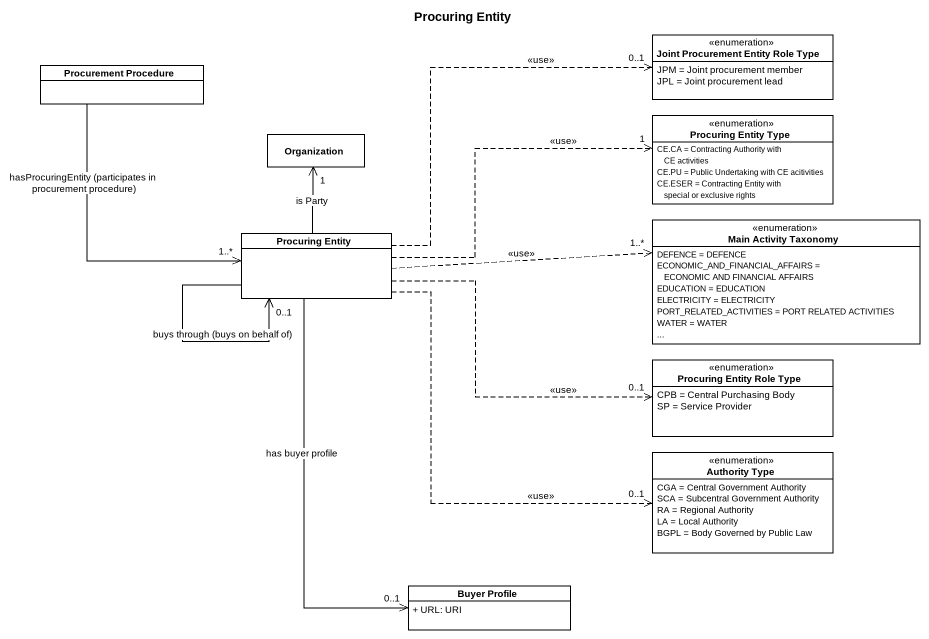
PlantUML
@startuml
title Procuring Entity
hide circle
hide empty members
skinparam classAttributeIconSize 0
enum "Joint Procurement Entity Role Type" as Joint_Procurement_Entity {
  JPM = Joint procurement member
  JPL = Joint procurement lead
}
class "Procurement Procedure" as Procurement_Procedure
enum "Procuring Entity Type" as Procuring_Entity_Type {
  CE.CA = Contracting Authority with CE activities
  CE.PU = Public Undertaking with CE acitivities
  CE.ESER = Contracting Entity with special or exclusive rights
}
class Organization
class "Procuring Entity" as Procuring_Entity
enum "Main Activity Taxonomy" as Main_Activity_Taxonomy {
  DEFENCE = DEFENCE
  ECONOMIC_AND_FINANCIAL_AFFAIRS = ECONOMIC AND FINANCIAL AFFAIRS
  EDUCATION = EDUCATION
  ELECTRICITY = ELECTRICITY
  PORT_RELATED_ACTIVITIES = PORT RELATED ACTIVITIES
  WATER = WATER
  ~...
}
enum "Procuring Entity Role Type" as Procuring_Entity_Role_Type {
  CPB = Central Purchasing Body
  SP = Service Provider
}
enum "Authority Type" as Authority_Type {
  CGA = Central Government Authority
  SCA = Subcentral Government Authority
  RA = Regional Authority
  LA = Local Authority
  BGPL = Body Governed by Public Law
}
class "Buyer Profile" as Buyer_Profile {
  + URL: URI
}
Procurement_Procedure --> "1..*" Procuring_Entity : hasProcuringEntity (participates in procurement procedure)
Procuring_Entity .right.> "0..1" Joint_Procurement_Entity : <<use>>
Procuring_Entity .right.> "1" Procuring_Entity_Type : <<use>>
Procuring_Entity -up-> "1" Organization : is Party
Procuring_Entity --> "0..1" Procuring_Entity : buys through (buys on behalf of)
Procuring_Entity .right.> "1..*" Main_Activity_Taxonomy : <<use>>
Procuring_Entity .right.> "0..1" Procuring_Entity_Role_Type : <<use>>
Procuring_Entity .right.> "0..1" Authority_Type : <<use>>
Procuring_Entity --> "0..1" Buyer_Profile : has buyer profile
@enduml
